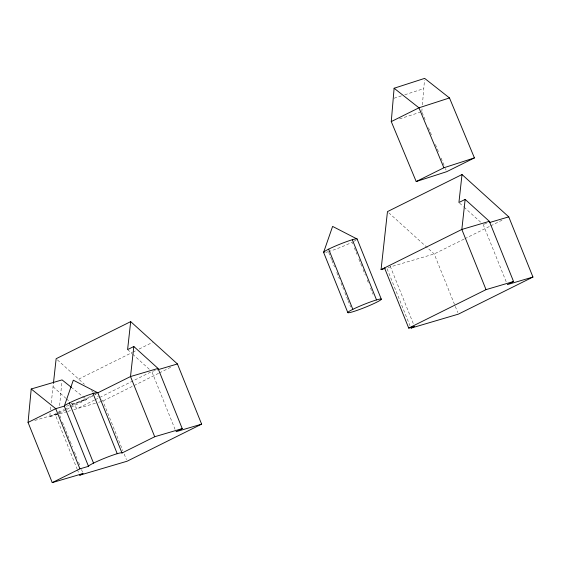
<?xml version="1.0" encoding="UTF-8"?>
<svg xmlns="http://www.w3.org/2000/svg" width="561" height="561" viewBox="0 0 561 561"><rect width="100%" height="100%" fill="white"/><g stroke="black" fill="none" stroke-linecap="round" stroke-linejoin="round"><path stroke-width="0.42" stroke-dasharray="2.81 2.1" d="M421.802 111.716L422.089 108.294M422.384 104.872L424.502 80.083M60.833 418.148L58.898 413.331L59.305 409.046M59.627 405.617L61.899 381.606M67.187 411.585L49.74 416.732L50.118 413.303M50.497 409.867L50.876 406.43M51.254 403.001L53.428 383.296M78.68 379.124L132.038 352.581M132.824 352.189L135.958 350.625M139.1 349.068L152.438 342.427M49.74 416.732L63.968 409.656M64.732 409.271L69.347 406.977M70.118 406.599L93.968 394.727M94.739 394.348L97.046 393.198M58.204 413.674L55.434 415.056L77.046 468.821M58.898 413.331L65.819 409.888M66.584 409.509L86.576 399.558L72.278 388.086M94.529 400.021L77.264 408.611L70.258 402.265M95.307 399.628L151.8 371.522L175.032 429.305M158.595 373.331L102.887 401.045L97.93 402.51M159.38 372.939L171.932 366.691M464.031 239.112L434.214 253.944L386.76 267.955M464.817 238.72L489.921 226.23M490.707 225.838L503.266 219.589M394.06 98.224L401.494 95.826M404.79 94.76L423.772 88.624M399.523 118.918L420.147 112.249M483.954 224.183L488.091 222.962M152.627 371.284L155.937 370.302M71.766 403.934L86.576 399.558M34.754 420.455L56.458 414.053M68.028 411.332L70.546 410.589M73.905 409.6L97.102 402.749M459.557 203.082L463.379 206.546M464.017 207.121L480.581 222.121M388.773 212.787L434.214 253.944L457.762 312.526M127.599 349.608L132.052 353.64M132.691 354.222L149.892 369.797M57.432 359.882L84.416 384.313M91.422 390.659L93.336 392.391M93.968 392.966L98.427 397.006M101.611 399.888L102.887 401.045L122.887 450.799M53.057 386.69L65.798 398.226M66.436 398.801L69.62 401.683M422.131 112.516L425.126 119.71M428.45 127.705L431.774 135.699M435.427 144.493L438.751 152.487M441.079 158.083L444.074 165.278M445.399 168.475L446.065 170.074M483.133 224.428L506.359 282.204M390.225 266.23L413.773 324.812M387.083 268.754L409.986 325.731M352.736 243.839L352.091 242.233A18.05 1.571 -21.9 0 1 329.019 251.461M354.349 247.85L356.929 254.273M358.865 259.084L361.768 266.307M363.058 269.518L365.316 275.135M367.252 279.953L368.865 283.964M370.477 287.975L373.058 294.392M328.711 252.457L331.614 259.68M331.937 260.479L334.517 266.903M336.775 272.52L339.356 278.936M340.969 282.947L343.549 289.371M344.84 292.583L347.743 299.798M348.065 300.605L350.646 307.021M124.177 454.01L126.435 459.627M62.446 422.16L65.672 430.182M65.995 430.988L69.866 440.616M70.188 441.416L72.446 447.033M74.382 451.85L76.962 458.267M78.575 462.285L80.188 466.296M81.478 469.508L82.769 472.713M77.369 469.62L78.982 473.631M92.789 396.017A18.05 1.571 -21.9 0 1 70.377 405.042M69.087 405.435A18.05 1.571 -21.9 0 1 64.824 406.367M356.053 240.038A18.05 1.571 -21.9 0 1 352.848 241.854M328.388 251.651A18.05 1.571 -21.9 0 1 325.766 252.345"/><path stroke-width="0.84" d="M391.269 121.583L394.11 88.245L424.642 78.379L449.487 97.944L474.417 157.9L446.731 171.673L416.199 181.547L391.269 121.583L418.955 107.81L449.487 97.944M53.428 383.296L56.142 358.717L130.685 321.628L177.43 363.963L201.623 424.144L127.081 461.226L79.627 475.237L83.091 473.519L52.243 482.621L28.05 422.44L31.22 388.997L62.061 379.895L71.598 387.539M130.685 321.628L127.599 349.608L133.827 346.509L158.034 368.43L182.227 428.611L176 431.711L201.623 424.144M133.827 346.509L130.51 376.55L154.703 436.738L182.227 428.611M385.134 268.431L381.066 269.631L387.469 211.616L462.012 174.534L508.757 216.862L532.95 277.043L458.407 314.132L410.954 328.136L414.418 326.418L408.724 328.101L384.53 267.913M462.012 174.534L458.926 202.507L465.153 199.407L489.36 221.329L513.553 281.51L507.326 284.609L532.95 277.043M465.153 199.407L461.836 229.449L486.029 289.637L513.553 281.51M416.199 181.547L443.884 167.767L474.417 157.9M28.05 422.44L55.735 408.667L64.298 406.136A18.05 1.571 -21.9 0 1 81.233 397.714A18.05 1.571 -21.9 0 1 97.817 392.812L130.51 376.55L158.034 368.43M381.066 269.631L461.836 229.449L489.36 221.329M52.243 482.621L79.928 468.849L88.491 466.324A18.05 1.571 -21.9 0 1 105.426 457.895A18.05 1.571 -21.9 0 1 122.01 453L154.703 436.738M408.724 328.101L486.029 289.637M489.746 222.472L508.757 216.862M157.592 369.818L177.43 363.963M381.319 299.223A18.05 1.571 -21.9 0 0 356.326 307.687A18.05 1.571 -21.9 0 0 356.032 310.738A18.05 1.571 -21.9 0 0 381.319 299.223L357.126 239.035L332.61 226.406L323.606 252.359L347.799 312.54M394.11 88.245L418.955 107.81L443.884 167.767M31.22 388.997L55.735 408.667L79.928 468.849M352.336 239.736L376.529 299.925M328.634 249.161L352.834 309.342M122.01 453L97.817 392.812L73.302 380.183L64.298 406.136L88.491 466.324M93.035 393.52L117.228 453.709M69.333 402.938L93.526 463.127M324.132 252.583A18.05 1.571 -21.9 0 1 338.346 244.813A18.05 1.571 -21.9 0 1 357.126 239.035"/></g></svg>
